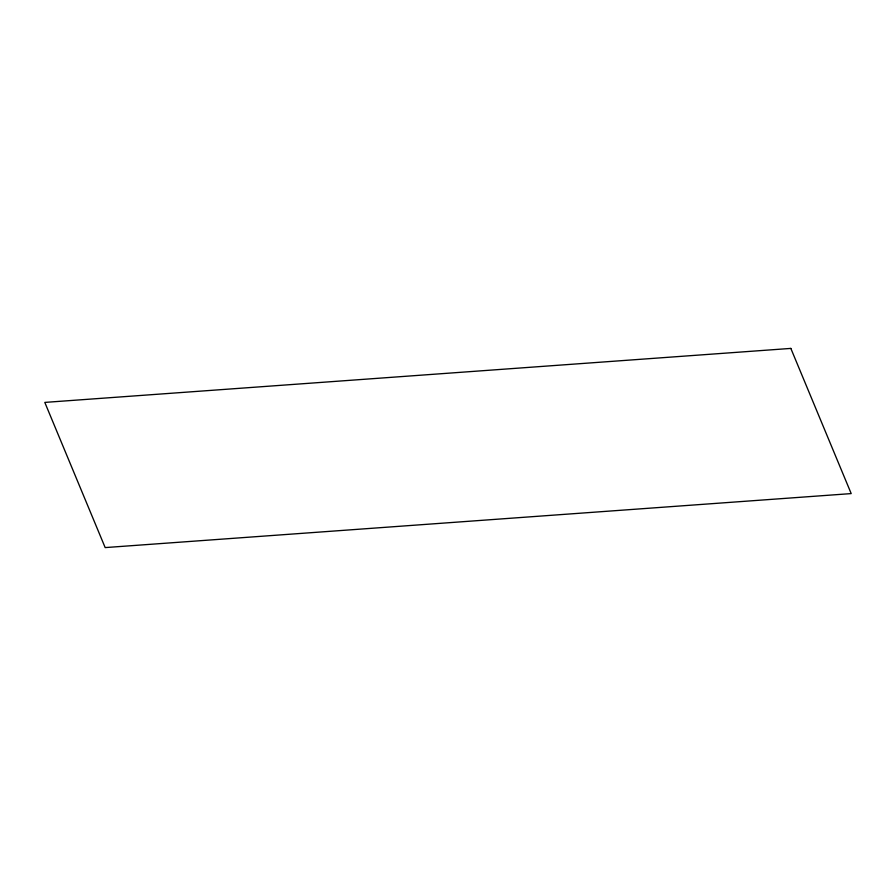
<?xml version="1.0" encoding="UTF-8"?>
<svg xmlns="http://www.w3.org/2000/svg" width="896" height="896" viewBox="0 0 896 896"><rect width="100%" height="100%" fill="white"/><g stroke="black" fill="none" stroke-linecap="round" stroke-linejoin="round"><path stroke-width="1.34" d="M790.832 348.41L44.8 402.405L105.168 547.59L851.2 493.595L790.832 348.41"/></g></svg>
